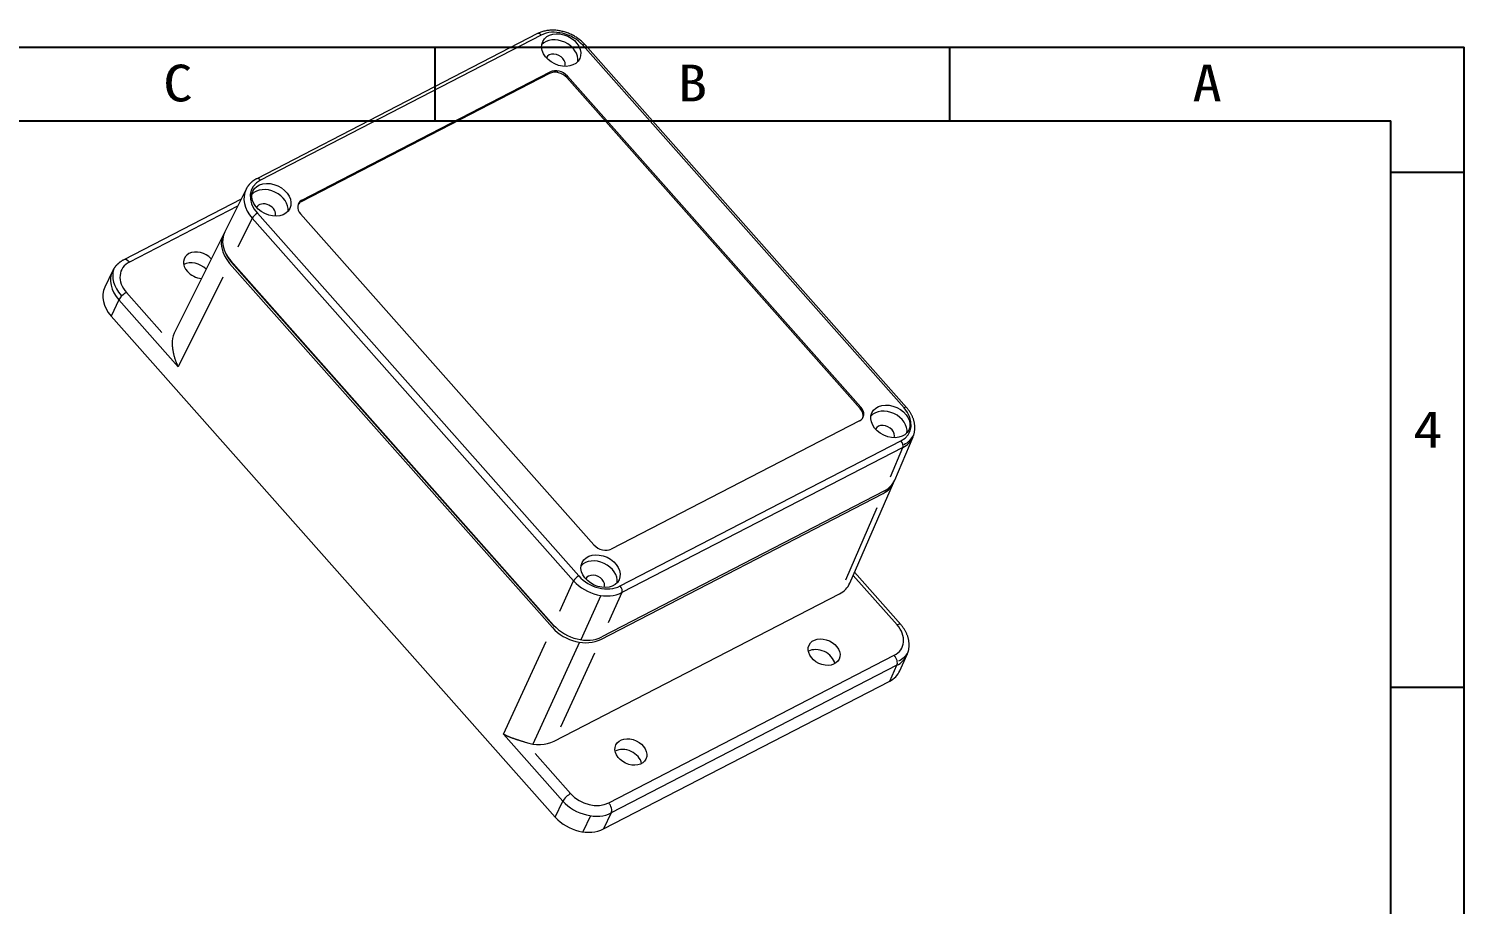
# Model space of a CAD drawing. Header units: millimetres. Extents: x 2728 to 3333, y 1163 to 1594.
# Drawn here: x 3052 to 3333.1, y 1423 to 1594.4 of the extents above; entities that cross this region are included whole.
import ezdxf
from ezdxf.enums import TextEntityAlignment as Align

# ---------------------------------------------------------------- set-up
doc = ezdxf.new("R2010")
doc.units = ezdxf.units.MM
doc.layers.add('8', color=7, linetype='Continuous', true_color=0xffffff)
doc.styles.add('TEXTSTYLE_0', font='txt', dxfattribs={"width": 0.8})

# ---------------------------------------------------------------- blocks, each defined once
blk = doc.blocks.new('FGHDGH')
at = {"color": 7, "linetype": 'Continuous'}
for p, q in [((-410.45, 638.87), (9.55, 638.87)), ((-130.45, 628.87), (-130.45, 638.87)), ((-60.45, 628.87), (-60.45, 638.87)), ((9.55, 341.87), (9.55, 638.87)), ((-400.45, 628.87), (-0.45, 628.87)), ((-0.45, 351.87), (-0.45, 628.87)), ((-0.45, 621.87), (9.55, 621.87)), ((-0.45, 551.87), (9.55, 551.87))]:
    blk.add_line(p, q, dxfattribs=at)
at = {"color": 2, "linetype": 'Continuous', "style": 'TEXTSTYLE_0', "width": 1.2}
for s, p, p2 in [('C', (-167.43, 631.5), (-163.43, 631.5)), ('B', (-97.43, 631.5), (-93.43, 631.5)), ('A', (-27.43, 631.5), (-23.43, 631.5)), ('4', (2.6, 584.41), (6.6, 584.41))]:
    blk.add_text(s, height=5, dxfattribs=at).set_placement(p, p2, align=Align.FIT)

msp = doc.modelspace()

# ---------------------------------------------------------------- linework, layer by layer
at = {"layer": '8', "color": 155, "linetype": 'Continuous', "lineweight": 13}
for p, q in [((3151.60553, 1593.43365), (3096.61068, 1565.02839)), ((3152.34463, 1593.14552), (3097.34978, 1564.74026)), ((3223.40924, 1520.18223), (3160.4661, 1591.16623)), ((3223.87726, 1520.24534), (3160.93412, 1591.22934)), ((3105.47136, 1560.82447), (3154.08976, 1585.93624)), ((3153.94967, 1585.63607), (3154.08976, 1585.93624)), ((3155.42447, 1585.8372), (3155.56456, 1586.13737)), ((3153.94967, 1585.63607), (3105.33126, 1560.52429)), ((3157.4741, 1585.11137), (3157.33401, 1584.81119)), ((3214.79307, 1520.01184), (3157.33401, 1584.81119)), ((3157.4741, 1585.11137), (3214.93317, 1520.31202)), ((3093.55291, 1561.01791), (3070.55504, 1549.13934)), ((3094.53642, 1562.97767), (3090.34344, 1554.62597)), ((3105.47136, 1560.82447), (3105.33126, 1560.52429)), ((3092.87172, 1559.66125), (3071.66369, 1548.70714)), ((3096.73841, 1558.25009), (3159.68114, 1487.26655)), ((3162.67566, 1493.32062), (3105.2166, 1558.11997)), ((3095.73438, 1557.28224), (3092.88895, 1551.61463)), ((3158.67711, 1486.2987), (3095.73438, 1557.28224)), ((3090.09991, 1554.13644), (3080.45616, 1534.75607)), ((3068.36043, 1546.92236), (3066.85457, 1543.77117)), ((3091.3056, 1548.45634), (3154.53599, 1477.14841)), ((3154.76121, 1477.63918), (3091.54289, 1548.93351)), ((3091.72394, 1548.72934), (3091.68275, 1548.64108)), ((3091.68275, 1548.64108), (3154.90089, 1477.34694)), ((3089.96908, 1545.77042), (3081.2222, 1528.19242)), ((3069.59612, 1541.30371), (3068.08758, 1538.14692)), ((3081.2222, 1528.19242), (3069.59612, 1541.30371)), ((3071.10292, 1542.75708), (3078.0541, 1534.9179)), ((3068.08758, 1538.14692), (3155.08988, 1440.03026)), ((3214.79307, 1520.01184), (3214.93317, 1520.31202)), ((3214.67841, 1517.60752), (3166.06001, 1492.49574)), ((3167.80257, 1485.28691), (3222.7979, 1513.69242)), ((3221.57162, 1506.01124), (3225.16964, 1514.51132)), ((3223.14842, 1512.39678), (3168.15309, 1483.99127)), ((3220.72152, 1506.66336), (3223.14842, 1512.39678)), ((3212.77474, 1485.84579), (3221.3434, 1505.48819)), ((3164.01143, 1474.83893), (3219.34077, 1503.41695)), ((3219.55209, 1503.90066), (3164.23622, 1475.32959)), ((3211.97172, 1486.52448), (3218.14116, 1500.66702)), ((3222.74637, 1477.76013), (3213.69874, 1487.96358)), ((3155.99735, 1480.37275), (3158.67711, 1486.2987)), ((3222.04433, 1477.66547), (3213.43949, 1487.36956)), ((3154.86477, 1454.89797), (3210.77211, 1483.77455)), ((3163.99756, 1483.43548), (3160.07932, 1474.77078)), ((3168.15309, 1483.99127), (3165.47236, 1478.06316)), ((3154.94422, 1477.43977), (3154.90089, 1477.34694)), ((3144.97232, 1456.29835), (3153.28509, 1474.42128)), ((3159.86677, 1474.27812), (3150.72011, 1454.33718)), ((3162.76063, 1472.112), (3156.11557, 1457.6249)), ((3165.55106, 1442.82585), (3221.48356, 1471.71542)), ((3222.56878, 1468.67241), (3223.98205, 1471.77588)), ((3222.00215, 1469.75608), (3166.06964, 1440.86651)), ((3220.59139, 1466.65814), (3222.00215, 1469.75608)), ((3164.56641, 1437.7208), (3220.59139, 1466.65814)), ((3156.59841, 1443.18705), (3144.97232, 1456.29835)), ((3151.15402, 1452.47961), (3158.10521, 1444.64042)), ((3155.08988, 1440.03026), (3156.59841, 1443.18705)), ((3161.96468, 1440.30688), (3160.45816, 1437.1543)), ((3166.06964, 1440.86651), (3164.56641, 1437.7208))]:
    msp.add_line(p, q, dxfattribs=at)
for points in [[(3160.93412, 1591.22934), (3160.79621, 1591.38077), (3160.65395, 1591.52906), (3160.50724, 1591.67429), (3160.3561, 1591.81644), (3160.20071, 1591.95535), (3160.04127, 1592.09087), (3159.87795, 1592.22286), (3159.71092, 1592.35116), (3159.54034, 1592.47568), (3159.36636, 1592.59633), (3159.18912, 1592.713), (3159.00877, 1592.82559), (3158.82549, 1592.93402), (3158.63944, 1593.03819), (3158.45079, 1593.138), (3158.25973, 1593.23335), (3158.06641, 1593.32416), (3157.87102, 1593.41035), (3157.67375, 1593.49184), (3157.47475, 1593.56856), (3157.27422, 1593.64042), (3157.07234, 1593.70738), (3156.86928, 1593.76935), (3156.66523, 1593.82629), (3156.46037, 1593.87814), (3156.25489, 1593.92483), (3156.04898, 1593.96634), (3155.8428, 1594.0026), (3155.63655, 1594.03359), (3155.43041, 1594.05926), (3155.22456, 1594.07958), (3155.01918, 1594.09453), (3154.81446, 1594.10408), (3154.61056, 1594.10821), (3154.40767, 1594.10689), (3154.20598, 1594.10012), (3154.00566, 1594.08789), (3153.80689, 1594.07019), (3153.60985, 1594.04702), (3153.41471, 1594.01837), (3153.22162, 1593.98425), (3153.03074, 1593.94467), (3152.84224, 1593.89961), (3152.6563, 1593.84912), (3152.47315, 1593.79322), (3152.29302, 1593.73195), (3152.11614, 1593.66535), (3151.94266, 1593.59344), (3151.77249, 1593.51622), (3151.60553, 1593.43365)], [(3096.61068, 1565.02839), (3096.55776, 1565.0007), (3096.50531, 1564.9725), (3096.45331, 1564.94377), (3096.40175, 1564.91453), (3096.35062, 1564.88477), (3096.29992, 1564.85448), (3096.24964, 1564.82367), (3096.19976, 1564.79235), (3096.15029, 1564.7605), (3096.10123, 1564.72813), (3096.05261, 1564.69523), (3096.00442, 1564.66182), (3095.9567, 1564.62789), (3095.90944, 1564.59345), (3095.86267, 1564.55848), (3095.8164, 1564.523), (3095.77063, 1564.48701), (3095.72539, 1564.4505), (3095.68069, 1564.41348), (3095.63653, 1564.37594), (3095.59294, 1564.33789), (3095.54993, 1564.29933), (3095.50748, 1564.26027), (3095.46559, 1564.22073), (3095.42424, 1564.18071), (3095.38341, 1564.14023), (3095.34309, 1564.0993), (3095.30327, 1564.05794), (3095.26392, 1564.01616), (3095.22504, 1563.97398), (3095.1866, 1563.9314), (3095.14859, 1563.88845), (3095.111, 1563.84513), (3095.07381, 1563.80146), (3095.03701, 1563.75746), (3095.00061, 1563.71311), (3094.96468, 1563.66841), (3094.92931, 1563.62331), (3094.89458, 1563.57778), (3094.86057, 1563.5318), (3094.82737, 1563.48534), (3094.79505, 1563.43836), (3094.7637, 1563.39084), (3094.73339, 1563.34274), (3094.70422, 1563.29404), (3094.67626, 1563.2447), (3094.6496, 1563.19469), (3094.62431, 1563.14399), (3094.60043, 1563.09258), (3094.57777, 1563.04054)], [(3090.65527, 1550.18264), (3090.67054, 1550.15041), (3090.68603, 1550.11822), (3090.70175, 1550.08608), (3090.7177, 1550.05397), (3090.73387, 1550.0219), (3090.75027, 1549.98987), (3090.76689, 1549.95788), (3090.78374, 1549.92594), (3090.80081, 1549.89405), (3090.8181, 1549.8622), (3090.83561, 1549.83041), (3090.85334, 1549.79866), (3090.87129, 1549.76696), (3090.88946, 1549.73531), (3090.90784, 1549.70372), (3090.92645, 1549.67218), (3090.94527, 1549.6407), (3090.9643, 1549.60927), (3090.98355, 1549.5779), (3091.00302, 1549.54659), (3091.0227, 1549.51534), (3091.04259, 1549.48416), (3091.06269, 1549.45303), (3091.08301, 1549.42198), (3091.10353, 1549.39098), (3091.12426, 1549.36006), (3091.14521, 1549.3292), (3091.16636, 1549.29841), (3091.18771, 1549.26769), (3091.20928, 1549.23704), (3091.23105, 1549.20647), (3091.25302, 1549.17597), (3091.2752, 1549.14554), (3091.29758, 1549.1152), (3091.32017, 1549.08493), (3091.34296, 1549.05474), (3091.36595, 1549.02463), (3091.38913, 1548.9946), (3091.41252, 1548.96465), (3091.43611, 1548.93479), (3091.45989, 1548.90502), (3091.48388, 1548.87533), (3091.50806, 1548.84573), (3091.53243, 1548.81621), (3091.557, 1548.78679), (3091.58176, 1548.75746), (3091.60672, 1548.72822), (3091.63187, 1548.69908), (3091.65721, 1548.67003), (3091.68275, 1548.64108)], [(3070.55504, 1549.13934), (3070.49815, 1549.10956), (3070.44176, 1549.07919), (3070.38586, 1549.04822), (3070.33043, 1549.01664), (3070.27548, 1548.98447), (3070.22099, 1548.95169), (3070.16695, 1548.91831), (3070.11336, 1548.88432), (3070.06021, 1548.84973), (3070.00752, 1548.81453), (3069.95529, 1548.77873), (3069.90355, 1548.74233), (3069.85231, 1548.70534), (3069.80158, 1548.66774), (3069.75137, 1548.62956), (3069.7017, 1548.59078), (3069.65259, 1548.55141), (3069.60405, 1548.51146), (3069.55608, 1548.47092), (3069.50872, 1548.4298), (3069.46196, 1548.3881), (3069.41582, 1548.34583), (3069.37028, 1548.30299), (3069.32534, 1548.2596), (3069.28098, 1548.21568), (3069.2372, 1548.17123), (3069.19399, 1548.12627), (3069.15134, 1548.08081), (3069.10924, 1548.03485), (3069.06768, 1547.98843), (3069.02665, 1547.94153), (3068.98614, 1547.89419), (3068.94614, 1547.8464), (3068.90665, 1547.79819), (3068.86771, 1547.74954), (3068.82937, 1547.70044), (3068.79171, 1547.65086), (3068.75479, 1547.60078), (3068.71867, 1547.5502), (3068.68343, 1547.49908), (3068.64914, 1547.4474), (3068.61584, 1547.39516), (3068.58362, 1547.34233), (3068.55254, 1547.28889), (3068.52267, 1547.23481), (3068.49407, 1547.18009), (3068.46677, 1547.12471), (3068.4407, 1547.0687), (3068.41578, 1547.01207), (3068.39192, 1546.95486)], [(3080.04461, 1532.67311), (3080.04943, 1532.5945), (3080.05487, 1532.5147), (3080.06097, 1532.43375), (3080.06772, 1532.3517), (3080.07516, 1532.26858), (3080.0833, 1532.18445), (3080.09216, 1532.09934), (3080.10175, 1532.01331), (3080.1121, 1531.92639), (3080.12322, 1531.83863), (3080.13513, 1531.75008), (3080.14786, 1531.66078), (3080.1614, 1531.57081), (3080.17573, 1531.48043), (3080.19084, 1531.38972), (3080.20673, 1531.29871), (3080.22341, 1531.20743), (3080.24086, 1531.11592), (3080.2591, 1531.02421), (3080.27811, 1530.93233), (3080.29791, 1530.84032), (3080.31848, 1530.74822), (3080.33984, 1530.65605), (3080.36197, 1530.56385), (3080.38488, 1530.47165), (3080.40859, 1530.37942), (3080.43311, 1530.28709), (3080.45844, 1530.19469), (3080.48458, 1530.10225), (3080.51155, 1530.00977), (3080.53933, 1529.9173), (3080.56793, 1529.82484), (3080.59735, 1529.73242), (3080.62759, 1529.64005), (3080.65866, 1529.54777), (3080.69056, 1529.4556), (3080.72328, 1529.36355), (3080.75683, 1529.27166), (3080.79117, 1529.18005), (3080.82629, 1529.08872), (3080.86221, 1528.9977), (3080.89892, 1528.90697), (3080.93644, 1528.81654), (3080.97478, 1528.72641), (3081.01398, 1528.63649), (3081.05404, 1528.54682), (3081.09493, 1528.45748), (3081.13661, 1528.36858), (3081.17904, 1528.28019), (3081.2222, 1528.19242)], [(3225.11276, 1514.42118), (3225.16599, 1514.52786), (3225.21525, 1514.63603), (3225.26032, 1514.74585), (3225.30103, 1514.85745), (3225.33751, 1514.97074), (3225.37002, 1515.08551), (3225.39886, 1515.20154), (3225.42428, 1515.31862), (3225.44656, 1515.43655), (3225.46598, 1515.55511), (3225.48262, 1515.6742), (3225.49642, 1515.79378), (3225.50731, 1515.91382), (3225.51521, 1516.03431), (3225.52006, 1516.15522), (3225.52177, 1516.27651), (3225.52032, 1516.39816), (3225.51572, 1516.5201), (3225.50802, 1516.64226), (3225.49725, 1516.76458), (3225.48345, 1516.88698), (3225.46664, 1517.00939), (3225.44687, 1517.13176), (3225.42416, 1517.25403), (3225.39851, 1517.37615), (3225.36995, 1517.49808), (3225.3385, 1517.61976), (3225.30417, 1517.74115), (3225.26697, 1517.8622), (3225.22694, 1517.98287), (3225.1841, 1518.10309), (3225.13849, 1518.22284), (3225.09012, 1518.34206), (3225.03904, 1518.4607), (3224.98526, 1518.57871), (3224.92883, 1518.69606), (3224.86977, 1518.8127), (3224.8081, 1518.92858), (3224.74386, 1519.04368), (3224.67708, 1519.15795), (3224.60778, 1519.27135), (3224.53599, 1519.38383), (3224.46176, 1519.49537), (3224.38513, 1519.60589), (3224.30614, 1519.71537), (3224.22484, 1519.82373), (3224.14128, 1519.93094), (3224.05549, 1520.03695), (3223.9675, 1520.14173), (3223.87726, 1520.24534)], [(3223.94684, 1471.73716), (3224.00359, 1471.84876), (3224.05633, 1471.96186), (3224.10487, 1472.07658), (3224.14907, 1472.19308), (3224.18898, 1472.31132), (3224.22482, 1472.43109), (3224.25684, 1472.55217), (3224.2853, 1472.67434), (3224.31043, 1472.79741), (3224.33248, 1472.92114), (3224.35156, 1473.04541), (3224.36762, 1473.17018), (3224.3806, 1473.29541), (3224.39042, 1473.42106), (3224.39702, 1473.54709), (3224.40034, 1473.67349), (3224.40035, 1473.80018), (3224.39708, 1473.92711), (3224.39057, 1474.05419), (3224.38086, 1474.18136), (3224.36797, 1474.30854), (3224.35196, 1474.43565), (3224.33285, 1474.56263), (3224.31066, 1474.68943), (3224.28542, 1474.81598), (3224.25714, 1474.94225), (3224.22585, 1475.06816), (3224.19158, 1475.19369), (3224.15433, 1475.31876), (3224.11415, 1475.44334), (3224.07107, 1475.56738), (3224.02512, 1475.69082), (3223.97634, 1475.81361), (3223.92475, 1475.93571), (3223.8704, 1476.05707), (3223.81331, 1476.17765), (3223.75352, 1476.2974), (3223.69105, 1476.41628), (3223.62594, 1476.53427), (3223.55823, 1476.65131), (3223.48793, 1476.76737), (3223.4151, 1476.8824), (3223.33977, 1476.99636), (3223.26199, 1477.10919), (3223.18182, 1477.22085), (3223.09931, 1477.33128), (3223.01449, 1477.44044), (3222.92741, 1477.54828), (3222.83805, 1477.65483), (3222.74637, 1477.76013)], [(3144.97232, 1456.29835), (3145.04017, 1456.26093), (3145.109, 1456.22384), (3145.17874, 1456.18709), (3145.24932, 1456.15072), (3145.32069, 1456.11473), (3145.39276, 1456.07917), (3145.46551, 1456.04401), (3145.53902, 1456.00922), (3145.6133, 1455.97477), (3145.68835, 1455.94066), (3145.76418, 1455.90686), (3145.84078, 1455.87337), (3145.91814, 1455.84017), (3145.99619, 1455.8073), (3146.07489, 1455.77475), (3146.15424, 1455.74251), (3146.23422, 1455.71057), (3146.31481, 1455.67892), (3146.39602, 1455.64754), (3146.47782, 1455.61643), (3146.56022, 1455.58558), (3146.64318, 1455.55498), (3146.72671, 1455.52461), (3146.81079, 1455.49447), (3146.89541, 1455.46454), (3146.98062, 1455.43479), (3147.06649, 1455.4052), (3147.15298, 1455.37574), (3147.2401, 1455.3464), (3147.32783, 1455.31715), (3147.41615, 1455.28798), (3147.50505, 1455.25887), (3147.59451, 1455.2298), (3147.68452, 1455.20077), (3147.77508, 1455.17173), (3147.86615, 1455.14269), (3147.95774, 1455.11362), (3148.04978, 1455.08452), (3148.14202, 1455.05545), (3148.23439, 1455.02639), (3148.3269, 1454.99728), (3148.41953, 1454.96806), (3148.51227, 1454.93869), (3148.60511, 1454.90912), (3148.69803, 1454.87928), (3148.79102, 1454.84914), (3148.88408, 1454.81863), (3148.97719, 1454.7877), (3149.07034, 1454.75631), (3149.16352, 1454.7244)]]:
    msp.add_lwpolyline(points, dxfattribs=at)
for centre, major_axis, ratio, start_param, end_param in [((3156.09943, 1588.90931), (-5.43671, 2.53822), 0.749226359, 4.188418789, 5.758971442), ((3152.06444, 1592.54517), (-0.45891, 0.88848), 0.573548617, 5.129170405, 6.283173431), ((3155.6968, 1589.02115), (3.62467, -1.69168), 0.749047669, 0.222984211, 2.918568773), ((3155.13641, 1587.82044), (-1.81233, 0.84584), 0.749047669, 4.18816501, 6.246693296), ((3160.18591, 1590.56588), (0.74821, 0.66346), 0.331616607, 0.00002261, 0.917320333), ((3155.51446, 1583.87138), (-2.26542, 1.0573), 0.749047669, 4.188165167, 5.758961494), ((3155.65455, 1584.17156), (2.26542, -1.0573), 0.749047669, 1.046572514, 2.61736884), ((3155.13641, 1587.82044), (-1.81233, 0.84584), 0.749047669, 3.178044845, 4.18816501), ((3101.10649, 1560.50503), (-5.43841, 2.53708), 0.748921118, 5.758886109, 7.329487494), ((3097.06958, 1564.13991), (-0.45891, 0.88848), 0.573548617, 5.129170405, 6.28319784), ((3100.8263, 1559.90468), (-6.33217, 2.98609), 0.74846966, 6.264747384, 7.332609025), ((3100.8263, 1559.90468), (-6.33217, 2.98609), 0.74846966, 6.251863528, 6.264747384), ((3098.9268, 1559.69901), (3.62467, -1.69168), 0.749047669, 0.222984211, 2.918568773), ((3107.03615, 1559.05978), (2.26542, -1.0573), 0.749047669, 2.61736884, 4.188165167), ((3096.45822, 1557.64974), (0.74821, 0.66346), 0.331616607, 0.917320333, 2.474154026), ((3098.36642, 1558.49831), (1.81233, -0.84584), 0.749047669, 0.036550475, 3.105002779), ((3106.89605, 1558.7596), (-2.26542, 1.0573), 0.749047669, 5.758961494, 6.194636413), ((3096.40138, 1551.08728), (-6.34443, 2.96004), 0.748950777, 6.213630605, 7.329550831), ((3096.63898, 1551.56428), (-6.34482, 2.95992), 0.748921118, 6.261625844, 7.329487494), ((3085.40098, 1548.08381), (2.94504, -1.37449), 0.749047669, 1.068563612, 4.188165092), ((3074.68594, 1543.9243), (-6.33759, 2.97255), 0.747560933, 6.2707534, 7.331163588), ((3075.11957, 1544.83171), (-6.34362, 2.95979), 0.749075555, 0.088628077, 1.048769359), ((3075.10623, 1544.82482), (-4.98427, 2.32555), 0.749075555, 5.758846459, 7.329642786), ((3071.2434, 1547.80661), (0.68836, -1.33273), 0.573548617, 1.987577752, 3.142063736), ((3084.42031, 1545.98258), (2.94504, -1.37449), 0.749047669, 1.088591271, 2.645152105), ((3085.40098, 1548.08381), (2.94504, -1.37449), 0.749047669, 4.188165092, 5.177079677), ((3073.18271, 1540.77859), (-6.34362, 2.95979), 0.749075555, 6.276276589, 7.329642786), ((3070.68263, 1541.85656), (1.12232, 0.99519), 0.331616607, 0.917320333, 2.475899355), ((3086.75763, 1531.7069), (-6.34443, 2.96004), 0.748950777, 6.264302458, 6.666848028), ((3213.11362, 1519.37221), (2.26542, -1.0573), 0.749047669, 5.758961494, 7.329757821), ((3212.97352, 1519.07203), (-2.26542, 1.0573), 0.749047669, 3.230175917, 4.188165167), ((3220.16612, 1516.31599), (3.62467, -1.69168), 0.749047669, 0.222984211, 2.918568773), ((3219.04051, 1517.92763), (-5.43921, 2.53683), 0.748849938, 2.617251144, 4.187742884), ((3223.12905, 1519.58188), (0.74821, 0.66346), 0.331616607, 0.000239728, 0.917320333), ((3219.60574, 1515.11529), (-1.81233, 0.84584), 0.749047669, 4.18816501, 6.246693296), ((3219.60574, 1515.11529), (-1.81233, 0.84584), 0.749047669, 3.178044845, 4.18816501), ((3222.51771, 1513.09207), (-0.45891, 0.88848), 0.573548617, 3.575827371, 5.129170405), ((3218.76032, 1517.32728), (-6.3602, 2.92718), 0.749499936, 2.61346956, 3.14662688), ((3219.01688, 1517.93339), (-6.34574, 2.95963), 0.748849938, 2.614912333, 3.11041026), ((3218.76032, 1517.32728), (-6.3602, 2.92718), 0.749499936, 3.146627045, 3.16478594), ((3214.95827, 1508.35806), (-6.34443, 2.96004), 0.748950777, 2.617311105, 3.210426773), ((3215.16846, 1508.84174), (-6.34574, 2.95963), 0.748849938, 2.617251144, 3.168567274), ((3164.49522, 1494.26043), (2.26542, -1.0573), 0.749047669, 4.188165167, 5.758961494), ((3163.39613, 1486.99386), (3.62467, -1.69168), 0.749047669, 0.222984211, 2.918568773), ((3159.40095, 1486.6662), (0.74821, 0.66346), 0.331616607, 0.917320333, 2.474154026), ((3163.76738, 1488.923), (-6.34786, 2.95077), 0.747174813, 1.045607763, 2.616160416), ((3164.04757, 1489.52335), (-5.43645, 2.53917), 0.749185334, 1.046995243, 2.617547896), ((3162.83575, 1485.79316), (-1.81233, 0.84584), 0.749047669, 4.18816501, 6.246693296), ((3162.83575, 1485.79316), (-1.81233, 0.84584), 0.749047669, 3.178044845, 4.18816501), ((3167.52238, 1484.68656), (-0.45891, 0.88848), 0.573548617, 3.575827371, 5.129170405), ((3206.38961, 1488.71565), (-6.34443, 2.96004), 0.748950777, 2.617311105, 3.160460428), ((3159.63046, 1479.78081), (-6.34286, 2.96127), 0.749144558, 1.046779621, 2.617426693), ((3159.85538, 1480.27211), (-6.34253, 2.96236), 0.749185334, 1.046995243, 2.617547896), ((3218.04102, 1475.59773), (-4.98427, 2.32555), 0.749075555, 2.617253805, 4.188050132), ((3221.62405, 1476.76494), (-1.12232, -0.99519), 0.331616607, 3.14205352, 4.058912987), ((3206.7656, 1470.23752), (2.94504, -1.37449), 0.749047669, 0.49640105, 2.645152105), ((3221.06327, 1470.81489), (-0.68836, 1.33273), 0.573548617, 3.558374078, 5.129170405), ((3217.62074, 1474.6972), (-6.34931, 2.94745), 0.750563705, 2.615810475, 3.138885658), ((3218.02768, 1475.59084), (-6.34362, 2.95979), 0.749075555, 2.614514676, 3.060499356), ((3216.20998, 1471.59926), (-6.34362, 2.95979), 0.749075555, 2.617253805, 3.148526626), ((3150.48379, 1459.83986), (-6.34286, 2.96127), 0.749144558, 1.709482423, 2.617426693), ((3168.91894, 1450.68943), (2.94504, -1.37449), 0.749047669, 0.49640105, 2.645152105), ((3157.68492, 1443.7399), (1.12232, 0.99519), 0.331616607, 0.917320333, 2.475899355), ((3161.68823, 1445.80764), (-6.33759, 2.97255), 0.747560933, 1.047978281, 2.618774608), ((3162.10852, 1446.70816), (-4.98427, 2.32555), 0.749075555, 1.046457479, 2.617253805), ((3165.13077, 1441.92532), (-0.68836, 1.33273), 0.573548617, 3.558374078, 5.129170405), ((3160.185, 1442.66193), (-6.34362, 2.95979), 0.749075555, 1.046457479, 2.617253805)]:
    msp.add_ellipse(centre, major_axis=major_axis, ratio=ratio, start_param=start_param, end_param=end_param, dxfattribs=at)
for centre, major_axis in [((3156.25718, 1590.22185), (-3.62467, 1.69168)), ((3099.48719, 1560.89971), (3.62467, -1.69168)), ((3220.7265, 1517.51669), (-3.62467, 1.69168)), ((3163.95651, 1488.19456), (-3.62467, 1.69168)), ((3207.74627, 1472.33874), (2.94504, -1.37449)), ((3169.89961, 1452.79065), (2.94504, -1.37449))]:
    msp.add_ellipse(centre, major_axis=major_axis, ratio=0.749047669, dxfattribs=at)

# ---------------------------------------------------------------- block references
at = {"xscale": 1.440000000000055, "yscale": 1.440000000000055, "zscale": 1.440000000000055}
msp.add_blockref('FGHDGH', (3319.38751, 670.79649), dxfattribs=at)

doc.saveas('drawing.dxf')
